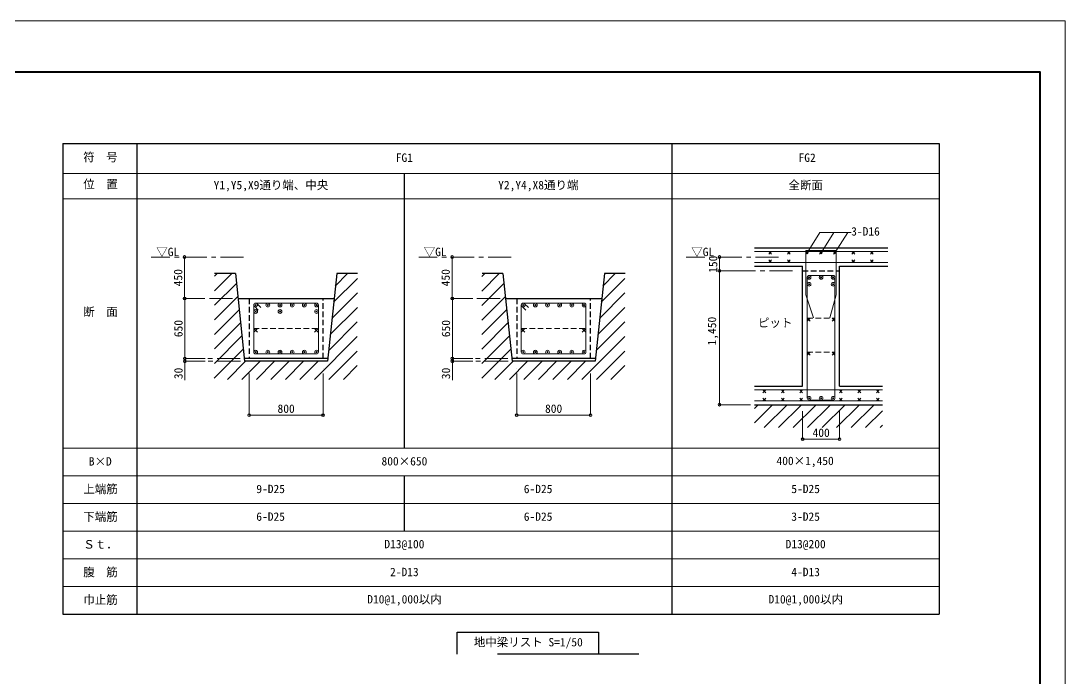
# Model space of a CAD drawing. Units: millimetres on the paper, enlarged 200 times, with parts at 1:50. Extents: x -104640 to 71710, y -46154 to 74864.
# Drawn here: x 26426 to 71710, y -15239 to 13246 of the extents above; entities that cross this region are included whole.
import ezdxf
from ezdxf.enums import TextEntityAlignment as Align

# ---------------------------------------------------------------- set-up
doc = ezdxf.new("R2010")
doc.units = ezdxf.units.MM
doc.header["$LTSCALE"] = 200
doc.linetypes.add('CHAIN1', pattern=[8, 5, -1, 1, -1])
doc.linetypes.add('DASHED1', pattern=[1.8, 1.2, -0.6])
for name, color, linetype, lineweight in [('0-0_基準線', 7, 'Continuous', 18), ('1-0_基準線', 3, 'Continuous', 25), ('1-1_躯体', 7, 'Continuous', 18), ('1-5_仕上げ', 7, 'Continuous', 18), ('1-7_寸法', 4, 'Continuous', 9), ('1-8_補助線', 4, 'Continuous', 9), ('1-F_', 4, 'CHAIN1', 9), ('2-2_間仕切り', 1, 'Continuous', 18)]:
    doc.layers.add(name, color=color, linetype=linetype, lineweight=lineweight)
doc.styles.add('ＭＳ ゴシック', font='')
doc.styles.get('ＭＳ ゴシック').set_extended_font_data('MS Gothic')

# ---------------------------------------------------------------- blocks, each defined once
blk = doc.blocks.new('_Small')
at = {"layer": '1-7_寸法', "color": 1, "lineweight": 18}
blk.add_circle((0, 0), 50, dxfattribs=at)

msp = doc.modelspace()

# ---------------------------------------------------------------- linework, layer by layer
at = {"layer": '0-0_基準線', "color": 6, "lineweight": 40}
msp.add_lwpolyline([(70618.7, -43566.9), (-8581.3, -43566.9), (-8581.3, 11033.1), (70618.7, 11033.1)], close=True, dxfattribs=at)
at = {"layer": '1-0_基準線'}
for p, q in [((28252.4, 7934.1), (28252.4, -12472.7)), ((28252.4, 7934.1), (43052.4, 7934.1)), ((31452.4, 7934.1), (31452.4, -12472.7)), ((31452.4, 7934.1), (31452.4, -12472.7)), ((43052.4, 7934.1), (66252.4, 7934.1)), ((54652.4, 7934.1), (54652.4, -12472.7)), ((66252.4, 7934.1), (66252.4, -12472.7)), ((43052.4, 6634.1), (43052.4, -5272.7)), ((58233.6, 3411.5), (64028.2, 3411.5)), ((35727.8, 2291.5), (34827.8, 2291.5)), ((35727.8, 2291.5), (36127.8, -1508.1)), ((40127.8, 2291.5), (39727.8, -1508.1)), ((41027.8, 2291.5), (40127.8, 2291.5)), ((47327.8, 2291.5), (46427.8, 2291.5)), ((47327.8, 2291.5), (46427.8, 2291.5)), ((47327.8, 2291.5), (47727.8, -1508.1)), ((51727.8, 2291.5), (51327.8, -1508.1)), ((52627.8, 2291.5), (51727.8, 2291.5)), ((52627.8, 2291.5), (51727.8, 2291.5)), ((58233.6, 2611.5), (60327.8, 2611.5)), ((60327.8, -2588.1), (60327.8, 2611.5)), ((35838.9, 1211.5), (40023.9, 1211.5)), ((47438.9, 1211.5), (51623.9, 1211.5)), ((39738.9, -1388.1), (36114.5, -1388.1)), ((39727.8, -1508.1), (36127.8, -1508.1)), ((51338.9, -1388.1), (47714.5, -1388.1)), ((51327.8, -1508.1), (47727.8, -1508.1)), ((58233.6, -2588.1), (59527.8, -2588.1)), ((59527.8, -2588.1), (60327.8, -2588.1)), ((61927.8, -2588.1), (63790.6, -2588.1)), ((43052.4, -6472.7), (43052.4, -8872.7)), ((28252.4, -12472.7), (43052.4, -12472.7)), ((43052.4, -12472.7), (66252.4, -12472.7))]:
    msp.add_line(p, q, dxfattribs=at)
at = {"layer": '1-0_基準線', "color": 7, "lineweight": 18}
for p, q in [((28252.4, 6634.1), (43052.4, 6634.1)), ((43052.4, 6634.1), (66252.4, 6634.1)), ((28252.4, 5534.1), (43052.4, 5534.1)), ((31452.4, 5534.1), (31452.4, -12472.7)), ((43052.4, 5534.1), (66252.4, 5534.1)), ((28252.4, -5272.7), (43052.4, -5272.7)), ((43052.4, -5272.7), (66252.4, -5272.7)), ((28252.4, -6472.7), (43052.4, -6472.7)), ((43052.4, -6472.7), (66252.4, -6472.7)), ((28252.4, -7672.7), (43052.4, -7672.7)), ((43052.4, -7672.7), (66252.4, -7672.7)), ((28252.4, -8872.7), (43052.4, -8872.7)), ((43052.4, -8872.7), (66252.4, -8872.7)), ((28252.4, -10072.7), (43052.4, -10072.7)), ((43052.4, -10072.7), (66252.4, -10072.7)), ((28252.4, -11272.7), (43052.4, -11272.7)), ((43052.4, -11272.7), (66252.4, -11272.7))]:
    msp.add_line(p, q, dxfattribs=at)
at = {"layer": '1-0_基準線', "linetype": 'DASHED1'}
for p, q in [((60327.8, 2411.5), (61927.8, 2411.5)), ((36327.8, 1211.5), (36327.8, -1388.1)), ((39527.8, -1388.1), (39527.8, 1211.5)), ((47927.8, 1211.5), (47927.8, -1388.1)), ((51127.8, -1388.1), (51127.8, 1211.5))]:
    msp.add_line(p, q, dxfattribs=at)
at = {"layer": '1-0_基準線'}
for points in [[(61927.8, -2588.1), (61927.8, 2611.5), (64028.2, 2611.5)], [(58233.6, -3388.1), (59527.8, -3388.1), (63790.6, -3388.1)]]:
    msp.add_lwpolyline(points, dxfattribs=at)
at = {"layer": '1-1_躯体'}
for p, q in [((58233.6, 3251.5), (64028.2, 3251.5)), ((58864.1, 3131.5), (58984.1, 3251.5)), ((58984.1, 3131.5), (58864.1, 3251.5)), ((59664.1, 3131.5), (59784.1, 3251.5)), ((59784.1, 3131.5), (59664.1, 3251.5)), ((60464.1, 3131.5), (60584.1, 3251.5)), ((61064.6, 3131.5), (61184.6, 3251.5)), ((61665.1, 3131.5), (61785.1, 3251.5)), ((62465.1, 3131.5), (62585.1, 3251.5)), ((62585.1, 3131.5), (62465.1, 3251.5)), ((63265.1, 3131.5), (63385.1, 3251.5)), ((63385.1, 3131.5), (63265.1, 3251.5)), ((58233.6, 2771.5), (64028.2, 2771.5)), ((58864.1, 2891.5), (58984.1, 2771.5)), ((58984.1, 2891.5), (58864.1, 2771.5)), ((59664.1, 2891.5), (59784.1, 2771.5)), ((59784.1, 2891.5), (59664.1, 2771.5)), ((62465.1, 2891.5), (62585.1, 2771.5)), ((62585.1, 2891.5), (62465.1, 2771.5)), ((63265.1, 2891.5), (63385.1, 2771.5)), ((63385.1, 2891.5), (63265.1, 2771.5)), ((60527.8, -3108.1), (60527.8, 2131.5)), ((60607.8, 2211.5), (61647.8, 2211.5)), ((61727.8, 2131.5), (61727.8, -3108.1)), ((36527.8, -1108.1), (36527.8, 931.5)), ((36607.8, 1011.5), (39247.8, 1011.5)), ((36666.3, 988), (36834.9, 819.4)), ((39327.8, 931.5), (39327.8, -1108.1)), ((48127.8, -1108.1), (48127.8, 931.5)), ((48207.8, 1011.5), (50847.8, 1011.5)), ((48266.3, 988), (48434.9, 819.4)), ((50927.8, 931.5), (50927.8, -1108.1)), ((36551.5, 874.9), (36720.1, 706.3)), ((48151.5, 874.9), (48320.1, 706.3)), ((60527.8, 237.4), (60647.8, 357.4)), ((60647.8, 237.4), (60527.8, 357.4)), ((61607.8, 237.4), (61727.8, 357.4)), ((61727.8, 237.4), (61607.8, 357.4)), ((36521.2, -248.3), (36681.2, -88.3)), ((36681.2, -248.3), (36521.2, -88.3)), ((39161.2, -248.3), (39321.2, -88.3)), ((39321.2, -248.3), (39161.2, -88.3)), ((48121.2, -248.3), (48281.2, -88.3)), ((48281.2, -248.3), (48121.2, -88.3)), ((50761.2, -248.3), (50921.2, -88.3)), ((50921.2, -248.3), (50761.2, -88.3)), ((39247.8, -1188.1), (36607.8, -1188.1)), ((50847.8, -1188.1), (48207.8, -1188.1)), ((60527.8, -1235.3), (60647.8, -1115.3)), ((60647.8, -1235.3), (60527.8, -1115.3)), ((61607.8, -1235.3), (61727.8, -1115.3)), ((61727.8, -1235.3), (61607.8, -1115.3)), ((58233.6, -2748.1), (63790.6, -2748.1)), ((58607.8, -2868.1), (58727.8, -2748.1)), ((58727.8, -2868.1), (58607.8, -2748.1)), ((58607.8, -3108.1), (58727.8, -3228.1)), ((58727.8, -3108.1), (58607.8, -3228.1)), ((59407.8, -2868.1), (59527.8, -2748.1)), ((59527.8, -2868.1), (59407.8, -2748.1)), ((59407.8, -3108.1), (59527.8, -3228.1)), ((59527.8, -3108.1), (59407.8, -3228.1)), ((60207.8, -2868.1), (60327.8, -2748.1)), ((60327.8, -2868.1), (60207.8, -2748.1)), ((60207.8, -3108.1), (60327.8, -3228.1)), ((60327.8, -3108.1), (60207.8, -3228.1)), ((61927.8, -2868.1), (62047.8, -2748.1)), ((62047.8, -2868.1), (61927.8, -2748.1)), ((61927.8, -3108.1), (62047.8, -3228.1)), ((62047.8, -3108.1), (61927.8, -3228.1)), ((62727.8, -2868.1), (62847.8, -2748.1)), ((62847.8, -2868.1), (62727.8, -2748.1)), ((62727.8, -3108.1), (62847.8, -3228.1)), ((62847.8, -3108.1), (62727.8, -3228.1)), ((63527.8, -2868.1), (63647.8, -2748.1)), ((63647.8, -2868.1), (63527.8, -2748.1)), ((63527.8, -3108.1), (63647.8, -3228.1)), ((63647.8, -3108.1), (63527.8, -3228.1)), ((58233.6, -3228.1), (63790.6, -3228.1)), ((61647.8, -3188.1), (60607.8, -3188.1))]:
    msp.add_line(p, q, dxfattribs=at)
at = {"layer": '1-1_躯体', "linetype": 'DASHED1'}
for p, q in [((60527.8, 357.4), (61727.8, 357.4)), ((36521.2, -88.3), (39321.2, -88.3)), ((48121.2, -88.3), (50921.2, -88.3)), ((60527.8, -1115.3), (61727.8, -1115.3))]:
    msp.add_line(p, q, dxfattribs=at)
at = {"layer": '1-1_躯体'}
msp.add_lwpolyline([(61508.1, 380.3), (61784.1, 1371.4), (61784.1, 3291.5), (60464.1, 3291.5), (60464.1, 1371.4), (60793.5, 380.3)], dxfattribs=at)
for centre, radius in [((60524.1, 3191.5), 47.8), ((61128.2, 3195), 47.8), ((61728.7, 3195), 47.8), ((60607.8, 2131), 80.4), ((60607.8, 2131), 80.4), ((60607.8, 1830.2), 80.4), ((60607.8, 1830.2), 80.4), ((60607.8, 2131), 20.1), ((60607.8, 2131), 20.1), ((60607.8, 1830.2), 20.1), ((60607.8, 1830.2), 20.1), ((60607.8, 2131), 15.1), ((60607.8, 2131), 15.1), ((60607.8, 1830.2), 15.1), ((60607.8, 1830.2), 15.1), ((60607.8, 2131), 10.1), ((60607.8, 2131), 10.1), ((60607.8, 1830.2), 10.1), ((60607.8, 1830.2), 10.1), ((60607.8, 2131), 5.03), ((60607.8, 2131), 5.03), ((60607.8, 1830.2), 5.03), ((60607.8, 1830.2), 5.03), ((61127.8, 2131), 80.4), ((61127.8, 2131), 80.4), ((61127.8, 2131), 20.1), ((61127.8, 2131), 20.1), ((61127.8, 2131), 15.1), ((61127.8, 2131), 15.1), ((61127.8, 2131), 10.1), ((61127.8, 2131), 10.1), ((61127.8, 2131), 5.03), ((61127.8, 2131), 5.03), ((61647.8, 2131), 80.4), ((61647.8, 2131), 80.4), ((61647.8, 1830.2), 80.4), ((61647.8, 1830.2), 80.4), ((61647.8, 2131), 20.1), ((61647.8, 2131), 20.1), ((61647.8, 1830.2), 20.1), ((61647.8, 1830.2), 20.1), ((61647.8, 2131), 15.1), ((61647.8, 2131), 15.1), ((61647.8, 1830.2), 15.1), ((61647.8, 1830.2), 15.1), ((61647.8, 2131), 10.1), ((61647.8, 2131), 10.1), ((61647.8, 1830.2), 10.1), ((61647.8, 1830.2), 10.1), ((61647.8, 2131), 5.03), ((61647.8, 2131), 5.03), ((61647.8, 1830.2), 5.03), ((61647.8, 1830.2), 5.03), ((36607.8, 931.5), 80.4), ((36607.8, 931.5), 20.1), ((36607.8, 931.5), 15.1), ((36607.8, 931.5), 10.1), ((36607.8, 931.5), 5.03), ((37135.8, 931), 80.4), ((37135.8, 931), 20.1), ((37135.8, 931), 15.1), ((37135.8, 931), 10.1), ((37135.8, 931), 5.03), ((37663.8, 931), 80.4), ((37663.8, 931), 20.1), ((37663.8, 931), 15.1), ((37663.8, 931), 10.1), ((37663.8, 931), 5.03), ((38191.8, 931), 80.4), ((38191.8, 931), 20.1), ((38191.8, 931), 15.1), ((38191.8, 931), 10.1), ((38191.8, 931), 5.03), ((38719.8, 931), 80.4), ((38719.8, 931), 20.1), ((38719.8, 931), 15.1), ((38719.8, 931), 10.1), ((38719.8, 931), 5.03), ((39247.8, 931.5), 80.4), ((39247.8, 931.5), 20.1), ((39247.8, 931.5), 15.1), ((39247.8, 931.5), 10.1), ((39247.8, 931.5), 5.03), ((48207.8, 931.5), 80.4), ((48207.8, 931.5), 20.1), ((48207.8, 931.5), 15.1), ((48207.8, 931.5), 10.1), ((48207.8, 931.5), 5.03), ((48735.8, 931), 80.4), ((48735.8, 931), 20.1), ((48735.8, 931), 15.1), ((48735.8, 931), 10.1), ((48735.8, 931), 5.03), ((49263.8, 931), 80.4), ((49263.8, 931), 20.1), ((49263.8, 931), 15.1), ((49263.8, 931), 10.1), ((49263.8, 931), 5.03), ((49791.8, 931), 80.4), ((49791.8, 931), 20.1), ((49791.8, 931), 15.1), ((49791.8, 931), 10.1), ((49791.8, 931), 5.03), ((50319.8, 931), 80.4), ((50319.8, 931), 20.1), ((50319.8, 931), 15.1), ((50319.8, 931), 10.1), ((50319.8, 931), 5.03), ((50847.8, 931.5), 80.4), ((50847.8, 931.5), 20.1), ((50847.8, 931.5), 15.1), ((50847.8, 931.5), 10.1), ((50847.8, 931.5), 5.03), ((36607.8, 650.6), 80.4), ((36607.8, 650.6), 20.1), ((36607.8, 650.6), 15.1), ((36607.8, 650.6), 10.1), ((36607.8, 650.6), 5.03), ((37663.8, 650.6), 80.4), ((37663.8, 650.6), 20.1), ((37663.8, 650.6), 15.1), ((37663.8, 650.6), 10.1), ((37663.8, 650.6), 5.03), ((39247.8, 650.6), 80.4), ((39247.8, 650.6), 20.1), ((39247.8, 650.6), 15.1), ((39247.8, 650.6), 10.1), ((39247.8, 650.6), 5.03), ((36607.8, -1108.1), 80.4), ((36607.8, -1108.1), 20.1), ((36607.8, -1108.1), 15.1), ((36607.8, -1108.1), 10.1), ((36607.8, -1108.1), 5.03), ((37135.8, -1108.1), 80.4), ((37135.8, -1108.1), 20.1), ((37135.8, -1108.1), 15.1), ((37135.8, -1108.1), 10.1), ((37135.8, -1108.1), 5.03), ((37663.8, -1108.1), 80.4), ((37663.8, -1108.1), 20.1), ((37663.8, -1108.1), 15.1), ((37663.8, -1108.1), 10.1), ((37663.8, -1108.1), 5.03), ((38191.8, -1108.1), 80.4), ((38191.8, -1108.1), 20.1), ((38191.8, -1108.1), 15.1), ((38191.8, -1108.1), 10.1), ((38191.8, -1108.1), 5.03), ((38719.8, -1108.1), 80.4), ((38719.8, -1108.1), 20.1), ((38719.8, -1108.1), 15.1), ((38719.8, -1108.1), 10.1), ((38719.8, -1108.1), 5.03), ((39247.8, -1108.1), 80.4), ((39247.8, -1108.1), 80.4), ((39247.8, -1108.1), 20.1), ((39247.8, -1108.1), 20.1), ((39247.8, -1108.1), 15.1), ((39247.8, -1108.1), 15.1), ((39247.8, -1108.1), 10.1), ((39247.8, -1108.1), 10.1), ((39247.8, -1108.1), 5.03), ((39247.8, -1108.1), 5.03), ((48207.8, -1108.1), 80.4), ((48207.8, -1108.1), 20.1), ((48207.8, -1108.1), 15.1), ((48207.8, -1108.1), 10.1), ((48207.8, -1108.1), 5.03), ((48735.8, -1108.1), 80.4), ((48735.8, -1108.1), 20.1), ((48735.8, -1108.1), 15.1), ((48735.8, -1108.1), 10.1), ((48735.8, -1108.1), 5.03), ((49263.8, -1108.1), 80.4), ((49263.8, -1108.1), 20.1), ((49263.8, -1108.1), 15.1), ((49263.8, -1108.1), 10.1), ((49263.8, -1108.1), 5.03), ((49791.8, -1108.1), 80.4), ((49791.8, -1108.1), 20.1), ((49791.8, -1108.1), 15.1), ((49791.8, -1108.1), 10.1), ((49791.8, -1108.1), 5.03), ((50319.8, -1108.1), 80.4), ((50319.8, -1108.1), 20.1), ((50319.8, -1108.1), 15.1), ((50319.8, -1108.1), 10.1), ((50319.8, -1108.1), 5.03), ((50847.8, -1108.1), 80.4), ((50847.8, -1108.1), 80.4), ((50847.8, -1108.1), 20.1), ((50847.8, -1108.1), 20.1), ((50847.8, -1108.1), 15.1), ((50847.8, -1108.1), 15.1), ((50847.8, -1108.1), 10.1), ((50847.8, -1108.1), 10.1), ((50847.8, -1108.1), 5.03), ((50847.8, -1108.1), 5.03), ((60607.8, -3108.1), 80.4), ((60607.8, -3108.1), 80.4), ((60607.8, -3108.1), 20.1), ((60607.8, -3108.1), 20.1), ((60607.8, -3108.1), 15.1), ((60607.8, -3108.1), 15.1), ((60607.8, -3108.1), 10.1), ((60607.8, -3108.1), 10.1), ((60607.8, -3108.1), 5.03), ((60607.8, -3108.1), 5.03), ((61127.8, -3107.7), 80.4), ((61127.8, -3107.7), 80.4), ((61127.8, -3107.7), 20.1), ((61127.8, -3107.7), 20.1), ((61127.8, -3107.7), 15.1), ((61127.8, -3107.7), 15.1), ((61127.8, -3107.7), 10.1), ((61127.8, -3107.7), 10.1), ((61127.8, -3107.7), 5.03), ((61127.8, -3107.7), 5.03), ((61647.8, -3108.1), 80.4), ((61647.8, -3108.1), 80.4), ((61647.8, -3108.1), 20.1), ((61647.8, -3108.1), 20.1), ((61647.8, -3108.1), 15.1), ((61647.8, -3108.1), 15.1), ((61647.8, -3108.1), 10.1), ((61647.8, -3108.1), 10.1), ((61647.8, -3108.1), 5.03), ((61647.8, -3108.1), 5.03)]:
    msp.add_circle(centre, radius, dxfattribs=at)
for centre, start, end in [((60607.8, 2131.5), 90, 180), ((61647.8, 2131.5), 0, 90), ((36607.8, 931.5), 90, 180), ((39247.8, 931.5), 0, 90), ((48207.8, 931.5), 90, 180), ((50847.8, 931.5), 0, 90), ((36607.8, -1108.1), 180, 270), ((39247.8, -1108.1), 270, 0), ((48207.8, -1108.1), 180, 270), ((50847.8, -1108.1), 270, 0), ((60607.8, -3108.1), 180, 270), ((61647.8, -3108.1), 270, 0)]:
    msp.add_arc(centre, 80, start, end, dxfattribs=at)
at = {"layer": '1-5_仕上げ', "color": 4, "lineweight": 9}
for p, q in [((60524.1, 3191.5), (61076.2, 4076.1)), ((61076.2, 4076.1), (62435.3, 4076.1)), ((61128.2, 3195), (61680.3, 4079.7)), ((61728.7, 3191.5), (62280.8, 4076.1))]:
    msp.add_line(p, q, dxfattribs=at)
at = {"layer": '1-5_仕上げ', "color": 3, "lineweight": 25}
msp.add_line((53227.5, -14207.1), (47098.3, -14207.1), dxfattribs=at)
msp.add_lwpolyline([(45348.3, -14207.1), (45348.3, -13247.1), (51477.5, -13247.1), (51477.5, -14207.1)], dxfattribs=at)
at = {"layer": '1-7_寸法'}
for p, q in [((33967.3, 3011.5), (33524.9, 3011.5)), ((33524.9, 3011.5), (33524.9, 1211.5)), ((45567.3, 3011.5), (45124.9, 3011.5)), ((45124.9, 3011.5), (45124.9, 1211.5)), ((56724.9, 2411.5), (56724.9, 3011.5)), ((57266.2, 2411.5), (56724.9, 2411.5)), ((56724.9, 2411.5), (56724.9, -3388.1)), ((33524.9, 1211.5), (34409.7, 1211.5)), ((34409.7, 1211.5), (33524.9, 1211.5)), ((34409.7, 1211.5), (33538.2, 1211.5)), ((33538.2, 1211.5), (33538.2, -1388.1)), ((45124.9, 1211.5), (46023, 1211.5)), ((46023, 1211.5), (45124.9, 1211.5)), ((46023, 1211.5), (45138.2, 1211.5)), ((45138.2, 1211.5), (45138.2, -1388.1)), ((33538.2, -1388.1), (34423, -1388.1)), ((34423, -1388.1), (33538.2, -1388.1)), ((33538.2, -1508.1), (34423, -1508.1)), ((45138.2, -1388.1), (46023, -1388.1)), ((46023, -1388.1), (45138.2, -1388.1)), ((45138.2, -1508.1), (46023, -1508.1)), ((36327.8, -3034.2), (36327.8, -3841.9)), ((39527.8, -3034.2), (39527.8, -3841.9)), ((47927.8, -3034.2), (47927.8, -3841.9)), ((51127.8, -3034.2), (51127.8, -3841.9)), ((56724.9, -3388.1), (57167.3, -3388.1)), ((57167.3, -3388.1), (56724.9, -3388.1)), ((36327.8, -3841.9), (39527.8, -3841.9)), ((47927.8, -3841.9), (51127.8, -3841.9)), ((60327.8, -3669.4), (60327.8, -4885.6)), ((61927.8, -3669.4), (61927.8, -4885.6)), ((60327.8, -4885.6), (61927.8, -4885.6))]:
    msp.add_line(p, q, dxfattribs=at)
for points in [[(33538.2, -1388.1), (33538.2, -1508.1), (33538.2, -2321.4)], [(45138.2, -1388.1), (45138.2, -1508.1), (45138.2, -2321.4)]]:
    msp.add_lwpolyline(points, dxfattribs=at)
at = {"layer": '1-8_補助線'}
for p, q in [((34825.7, 1548.9), (35568.2, 2291.5)), ((34827.5, 2179.4), (34939.6, 2291.5)), ((40056.8, 1751.1), (40597.1, 2291.5)), ((46414.5, 2166.4), (46539.6, 2291.5)), ((46414.5, 1537.8), (47168.2, 2291.5)), ((51656.8, 1751.1), (52197.1, 2291.5)), ((34823.8, 918.5), (35772.5, 1867.1)), ((39986.2, 1051.9), (41017.5, 2083.2)), ((46414.5, 909.2), (47361.8, 1856.5)), ((51586.2, 1051.9), (52617.5, 2083.2)), ((39915.7, 352.7), (41017.1, 1454.2)), ((51515.7, 352.7), (52617.1, 1454.2)), ((34822, 288), (35832.4, 1298.4)), ((46414.5, 280.5), (47423.5, 1289.5)), ((34820.2, -342.4), (35892.2, 729.6)), ((39845.1, -346.5), (41016.7, 825.1)), ((46414.5, -348.1), (47485.2, 722.6)), ((51445.1, -346.5), (52616.7, 825.1)), ((34818.3, -972.9), (35952.1, 160.9)), ((39774.5, -1045.7), (41016.2, 196.1)), ((46414.5, -976.7), (47546.8, 155.6)), ((51374.5, -1045.7), (52616.2, 196.1)), ((34816.5, -1603.3), (36012, -407.8)), ((39156.8, -2292), (41015.8, -433)), ((46414.5, -1605.3), (47608.5, -411.3)), ((50756.8, -2292), (52615.8, -433)), ((34814.7, -2233.8), (36071.9, -976.6)), ((39785.4, -2292), (41015.4, -1062)), ((46414.5, -2233.9), (47670.2, -978.3)), ((51385.4, -2292), (52615.4, -1062)), ((35385.1, -2292), (36169, -1508.1)), ((36013.7, -2292), (36797.6, -1508.1)), ((36642.3, -2292), (37426.2, -1508.1)), ((37270.9, -2292), (38054.8, -1508.1)), ((37899.5, -2292), (38683.4, -1508.1)), ((38528.2, -2292), (39312.1, -1508.1)), ((40414, -2292), (41014.9, -1691.1)), ((46985.1, -2292), (47769, -1508.1)), ((47613.7, -2292), (48397.6, -1508.1)), ((48242.3, -2292), (49026.2, -1508.1)), ((48870.9, -2292), (49654.8, -1508.1)), ((49499.5, -2292), (50283.4, -1508.1)), ((50128.2, -2292), (50912.1, -1508.1)), ((52014, -2292), (52614.9, -1691.1)), ((58233.6, -3548.1), (58393.6, -3388.1)), ((58233.6, -4176.7), (59022.2, -3388.1)), ((58655, -4383.9), (59650.8, -3388.1)), ((59283.6, -4383.9), (60279.5, -3388.1)), ((59912.3, -4383.9), (60908.1, -3388.1)), ((60540.9, -4383.9), (61536.7, -3388.1)), ((61169.5, -4383.9), (62165.3, -3388.1)), ((61798.1, -4383.9), (62793.9, -3388.1)), ((62426.7, -4383.9), (63422.5, -3388.1)), ((63055.3, -4383.9), (63790.6, -3648.7)), ((63684, -4383.9), (63790.6, -4277.3))]:
    msp.add_line(p, q, dxfattribs=at)
at = {"layer": '1-F_'}
for p, q in [((36085.7, 3011.5), (32080.3, 3011.5)), ((47685.7, 3011.5), (43680.3, 3011.5)), ((59285.7, 3011.5), (55280.3, 3011.5)), ((59885.2, 2411.5), (57266.2, 2411.5)), ((35605, 1211.5), (34409.7, 1211.5)), ((47205, 1211.5), (46023, 1211.5)), ((35939.6, -1388.1), (34423, -1388.1)), ((35951.8, -1508.1), (34423, -1508.1)), ((47539.6, -1388.1), (46023, -1388.1)), ((47551.8, -1508.1), (46023, -1508.1)), ((36327.8, -3034.2), (36327.8, -1829.3)), ((39527.8, -3034.2), (39527.8, -1829.3)), ((47927.8, -3034.2), (47927.8, -1829.3)), ((51127.8, -3034.2), (51127.8, -1829.3)), ((58063.6, -3388.1), (57167.3, -3388.1))]:
    msp.add_line(p, q, dxfattribs=at)
at = {"layer": '2-2_間仕切り'}
msp.add_lwpolyline([(-12290.4, 13245.8), (-12290.4, -46154.2), (71709.6, -46154.2), (71709.6, 13245.8)], close=True, dxfattribs=at)

# ---------------------------------------------------------------- block references
at = {"layer": '1-7_寸法', "xscale": 1.2, "yscale": 1.2}
for p, rotation in [((33524.9, 3011.5), 90), ((45124.9, 3011.5), 90), ((56724.9, 3011.5), 90), ((56724.9, 2411.5), 270), ((56724.9, 2411.5), 90), ((33524.9, 1211.5), 270), ((33538.2, 1211.5), 90), ((45124.9, 1211.5), 270), ((45138.2, 1211.5), 90), ((33538.2, -1388.1), 270), ((33538.2, -1388.1), 90), ((45138.2, -1388.1), 270), ((45138.2, -1388.1), 90), ((33538.2, -1508.1), 270), ((45138.2, -1508.1), 270), ((56724.9, -3388.1), 270), ((36327.8, -3841.9), 180), ((47927.8, -3841.9), 180), ((60327.8, -4885.6), 180)]:
    msp.add_blockref('_Small', p, dxfattribs=dict(at, rotation=rotation))
for p in [(39527.8, -3841.9), (51127.8, -3841.9), (61927.8, -4885.6)]:
    msp.add_blockref('_Small', p, dxfattribs=at)

# ---------------------------------------------------------------- texts
at = {"layer": '1-0_基準線', "color": 7, "style": 'ＭＳ ゴシック'}
for s, p in [('符\u3000号', (29132.4, 7048.2)), ('FG1', (42682.1, 7025.7)), ('FG2', (60149.3, 7025.7)), ('位\u3000置', (29132.4, 5878.3)), ('Y1,Y5,X9通り端、中央', (34783.4, 5838.3)), ('Y2,Y4,X8通り端', (47124.1, 5838.3)), ('全断面', (59711.7, 5832.5)), ('▽GL', (32294.8, 2941.1)), ('▽GL', (43894.8, 2941.1)), ('▽GL', (55494.8, 2941.1)), ('断\u3000面', (29132.4, 342.2)), ('B×D', (29372.4, -6137.6)), ('800×650', (42064.8, -6131.1)), ('400×1,450', (59192.7, -6114.9)), ('上端筋', (29132.4, -7337.6)), ('9-D25', (36635.1, -7331.1)), ('6-D25', (48235.1, -7331.1)), ('5-D25', (59835.1, -7331.1)), ('下端筋', (29132.4, -8537.6)), ('6-D25', (36635.1, -8531.1)), ('6-D25', (48235.1, -8531.1)), ('3-D25', (59835.1, -8531.1)), ('Ｓｔ．', (29132.4, -9737.6)), ('D13@100', (42188.2, -9722.4)), ('D13@200', (59588.2, -9722.4)), ('腹\u3000筋', (29132.4, -10937.6)), ('2-D13', (42435.1, -10931.1)), ('4-D13', (59835.1, -10931.1)), ('巾止筋', (29132.4, -12137.6)), ('D10@1,000以内', (41447.5, -12113.7)), ('D10@1,000以内', (58847.5, -12113.7))]:
    msp.add_text(s, height=365.1, dxfattribs=at).set_placement(p, align=Align.BOTTOM_LEFT)
at = {"layer": '1-5_仕上げ', "style": 'ＭＳ ゴシック'}
for s, p in [('3-D16', (62432, 3831.3)), ('ピット', (58391.4, -132.1)), ('地中梁リスト S=1/50', (46067.3, -13973.9))]:
    msp.add_text(s, height=365.1, dxfattribs=at).set_placement(p, align=Align.BOTTOM_LEFT)
at = {"layer": '1-7_寸法', "color": 7, "style": 'ＭＳ ゴシック'}
for s, p in [('150', (56735.2, 2326.5)), ('450', (33535.2, 1742.9)), ('450', (45135.2, 1742.9)), ('650', (33548.5, -462.6)), ('650', (45148.5, -462.6)), ('1,450', (56686.9, -820.3)), ('30', (33548.5, -2282.7)), ('30', (45148.5, -2282.7))]:
    msp.add_text(s, height=365.1, rotation=90, dxfattribs=at).set_placement(p, align=Align.BOTTOM_LEFT)
for s, p in [('800', (37556.4, -3852.2)), ('800', (49156.4, -3852.2)), ('400', (60759.2, -4896))]:
    msp.add_text(s, height=365.1, dxfattribs=at).set_placement(p, align=Align.BOTTOM_LEFT)

doc.saveas('drawing.dxf')
